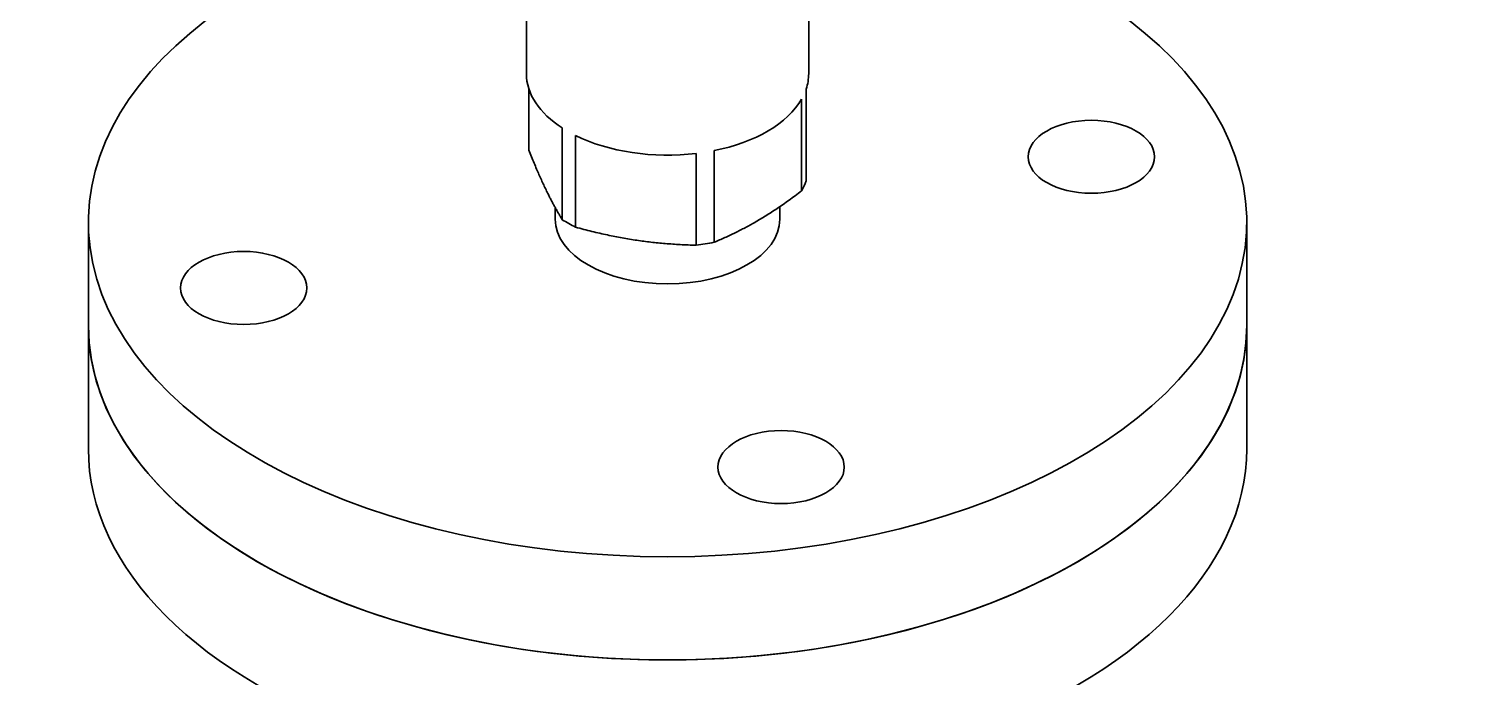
# Model space of a CAD drawing. Header units: millimetres. Extents: x 0 to 42050, y 0 to 29700.
# Drawn here: x 28551.1 to 28632.9, y 11955.5 to 11992.4 of the extents above; entities that cross this region are included whole.
import ezdxf

# ---------------------------------------------------------------- set-up
doc = ezdxf.new("R2010")
doc.units = ezdxf.units.MM
doc.header["$LTSCALE"] = 50
doc.layers.add('Visible', color=7, linetype='Continuous', lineweight=35)

msp = doc.modelspace()

# ---------------------------------------------------------------- linework, layer by layer
at = {"layer": 'Visible'}
for p, q in [((28579.426, 12000.735), (28579.426, 11989.863)), ((28595.51, 12000.786), (28595.51, 11989.863)), ((28579.567, 11985.505), (28579.567, 11988.996)), ((28595.366, 11983.76), (28595.366, 11988.986)), ((28595.107, 11988.411), (28595.107, 11983.185)), ((28581.471, 11986.77), (28581.471, 11981.544)), ((28582.224, 11981.117), (28582.224, 11986.343)), ((28590.118, 11980.254), (28590.118, 11985.479)), ((28589.101, 11985.317), (28589.101, 11980.091)), ((28581.068, 11982.233), (28581.068, 11981.577)), ((28593.868, 11982.291), (28593.868, 11981.577)), ((28554.468, 11981.391), (28554.468, 11975.512)), ((28620.468, 11981.391), (28620.468, 11975.512)), ((28554.468, 11975.512), (28554.468, 11968.49)), ((28620.468, 11975.512), (28620.468, 11968.49))]:
    msp.add_line(p, q, dxfattribs=at)
at = {"layer": 'Visible', "color": 9, "true_color": 0xc0c0c0}
for major_axis, start_param, end_param in [((-3300, 0), 6.096202, 9.616876), ((3260, 0), 4.532673, 6.283185)]:
    msp.add_ellipse((26536.67, 12521.287), major_axis=major_axis, ratio=0.57735, start_param=start_param, end_param=end_param, dxfattribs=at)
at = {"layer": 'Visible'}
for centre, major_axis, start_param, end_param in [((28587.468, 11981.391), (33, 0), 1.816979, 7.607799), ((28587.468, 11989.863), (-8.042, 0), 0, 0.729116), ((28587.468, 11989.863), (8.042, 0), 6.093152, 6.283185), ((28587.468, 11989.863), (8.042, 0), 5.048133, 5.965104), ((28587.468, 11989.863), (8.042, 0), 4.002028, 4.916814), ((28587.468, 11984.638), (8.042, 0), 5.965104, 6.093152), ((28587.468, 11981.577), (6.4, 0), 3.141593, 6.283185), ((28587.468, 11984.638), (-8.042, 0), 0.729116, 0.860435), ((28587.468, 11984.638), (-8.042, 0), 1.775221, 1.90654), ((28587.468, 11975.512), (-33, 0), 0, 3.141593), ((28587.468, 11975.512), (33, 0), 3.141593, 6.283185), ((28587.468, 11968.49), (-33, 0), 0, 3.141593)]:
    msp.add_ellipse(centre, major_axis=major_axis, ratio=0.57735, start_param=start_param, end_param=end_param, dxfattribs=at)
for centre, major_axis in [((28611.616, 11985.127), (-3.6, 0)), ((28563.32, 11977.655), (3.6, 0)), ((28593.939, 11967.449), (3.6, 0))]:
    msp.add_ellipse(centre, major_axis=major_axis, ratio=0.57735, dxfattribs=at)
for points, weights in [([(28581.471, 11981.544), (28580.519, 11983.095), (28579.567, 11985.505)], [1, 1.11517065782, 1]), ([(28595.107, 11983.185), (28592.612, 11981.29), (28590.118, 11980.254)], [1, 1.11517065782, 1]), ([(28589.101, 11980.091), (28585.662, 11980.176), (28582.224, 11981.117)], [1, 1.11457011231, 1])]:
    msp.add_rational_spline(points, weights, degree=2, dxfattribs=at)

doc.saveas('drawing.dxf')
